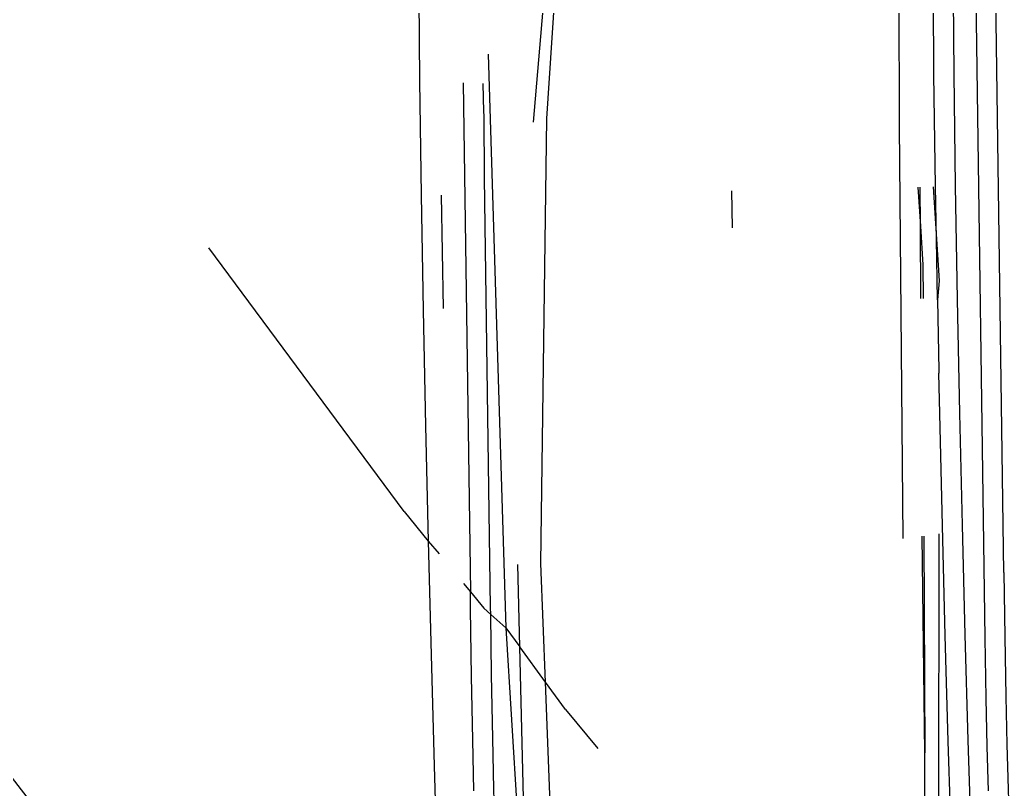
# Model space of a CAD drawing. Header units: millimetres. Extents: x -41292 to 298682, y -22072 to 33155.
# Drawn here: x 29437.86 to 29463.42, y 3778.12 to 3798.01 of the extents above; entities that cross this region are included whole.
import ezdxf

# ---------------------------------------------------------------- set-up
doc = ezdxf.new("R2010")
doc.units = ezdxf.units.MM

# ---------------------------------------------------------------- blocks, each defined once
blk = doc.blocks.new('AHSISHEUD')
for p, q in [((30075.366, 21475.416), (30075.559, 21444.515)), ((30089.365, 21444.684), (30089.294, 21456.016)), ((30088.847, 21444.678), (30088.78, 21455.281)), ((30078.5, 21443.449), (30079.296, 21452.74)), ((30078.851, 21443.544), (30079.442, 21452.668)), ((30087.959, 21443.359), (30087.946, 21449.373)), ((30089.909, 21447.835), (30090.159, 21430.109)), ((30090.65, 21431.811), (30090.426, 21447.862)), ((30077.333, 21445.206), (30077.791, 21430.376)), ((30088.888, 21441.793), (30088.847, 21444.678)), ((30089.405, 21441.802), (30089.365, 21444.684)), ((30075.559, 21444.515), (30075.6, 21441.562)), ((30076.691, 21444.46), (30076.873, 21431.305)), ((30077.218, 21443.712), (30077.208, 21444.451)), ((30077.226, 21443.62), (30077.218, 21443.712)), ((30077.241, 21442.006), (30077.226, 21443.62)), ((30078.69, 21432.043), (30078.851, 21443.544)), ((30088.053, 21432.687), (30087.959, 21443.359)), ((30077.395, 21430.904), (30077.241, 21442.006)), ((30089.457, 21438.861), (30089.405, 21441.802)), ((30075.6, 21441.562), (30075.652, 21438.59)), ((30076.118, 21441.563), (30076.17, 21438.627)), ((30083.619, 21441.674), (30083.636, 21440.715)), ((30088.433, 21441.77), (30088.497, 21440.757)), ((30088.497, 21440.757), (30088.492, 21441.771)), ((30088.826, 21441.779), (30088.912, 21440.422)), ((30088.912, 21440.422), (30088.888, 21441.793)), ((30088.497, 21440.757), (30088.561, 21439.759)), ((30088.507, 21438.889), (30088.497, 21440.757)), ((30088.912, 21440.422), (30088.98, 21439.345)), ((30088.939, 21438.851), (30088.912, 21440.422)), ((30075.164, 21433.388), (30070.116, 21440.201)), ((30088.561, 21439.759), (30088.565, 21438.889)), ((30088.98, 21439.345), (30088.939, 21438.851)), ((30088.939, 21438.851), (30088.976, 21437.028)), ((30089.517, 21435.925), (30089.457, 21438.861)), ((30075.652, 21438.59), (30075.714, 21435.598)), ((30056.725, 21437.208), (30066.534, 21424.565)), ((30088.976, 21437.028), (30088.976, 21436.96)), ((30088.998, 21435.913), (30088.976, 21436.96)), ((30089.584, 21433.028), (30089.517, 21435.925)), ((30089.066, 21433.012), (30088.998, 21435.913)), ((30075.714, 21435.598), (30075.782, 21432.616)), ((30075.164, 21433.388), (30075.782, 21432.616)), ((30089.139, 21430.18), (30089.066, 21433.012)), ((30089.656, 21430.2), (30089.584, 21433.028)), ((30075.782, 21432.616), (30075.858, 21429.675)), ((30075.782, 21432.616), (30076.068, 21432.286)), ((30088.611, 21427.145), (30088.544, 21432.744)), ((30088.589, 21432.75), (30088.611, 21427.145)), ((30088.969, 21432.804), (30088.957, 21422.862)), ((30078.15, 21429.882), (30078.099, 21432.012)), ((30078.811, 21428.974), (30078.69, 21432.043)), ((30090.65, 21431.811), (30090.676, 21430.148)), ((30076.696, 21431.522), (30076.873, 21431.305)), ((30076.873, 21431.305), (30077.221, 21430.882)), ((30076.879, 21430.869), (30076.873, 21431.305)), ((30076.906, 21429.121), (30076.879, 21430.869)), ((30077.398, 21430.725), (30077.221, 21430.882)), ((30077.398, 21430.725), (30077.395, 21430.904)), ((30077.791, 21430.376), (30077.398, 21430.725)), ((30077.422, 21429.16), (30077.398, 21430.725)), ((30077.791, 21430.376), (30078.437, 21419.75)), ((30077.791, 21430.376), (30078.15, 21429.882)), ((30089.216, 21427.448), (30089.139, 21430.18)), ((30089.734, 21427.474), (30089.656, 21430.2)), ((30090.159, 21430.109), (30090.187, 21428.56)), ((30090.676, 21430.148), (30090.704, 21428.601)), ((30078.261, 21425.244), (30078.15, 21429.882)), ((30078.811, 21428.974), (30078.15, 21429.882)), ((30075.858, 21429.675), (30075.939, 21426.806)), ((30076.936, 21427.482), (30076.906, 21429.121)), ((30077.452, 21427.524), (30077.422, 21429.16)), ((30078.952, 21425.376), (30078.811, 21428.974)), ((30079.327, 21428.266), (30078.811, 21428.974)), ((30090.187, 21428.56), (30090.214, 21427.314)), ((30090.704, 21428.601), (30090.731, 21427.359)), ((30079.327, 21428.266), (30080.167, 21427.257)), ((30077.481, 21426.208), (30077.452, 21427.524)), ((30076.964, 21426.163), (30076.936, 21427.482)), ((30089.297, 21424.85), (30089.216, 21427.448)), ((30089.814, 21424.882), (30089.734, 21427.474)), ((30090.214, 21427.314), (30090.244, 21426.162)), ((30090.731, 21427.359), (30090.76, 21426.209)), ((30088.606, 21422.946), (30088.611, 21427.145)), ((30075.939, 21426.806), (30076.025, 21424.04)), ((30090.76, 21426.209), (30090.79, 21425.155)), ((30077.511, 21424.998), (30077.481, 21426.208))]:
    blk.add_line(p, q)

msp = doc.modelspace()

# ---------------------------------------------------------------- block references
msp.add_blockref('AHSISHEUD', (-627.372, -17648.087))

doc.saveas('drawing.dxf')
